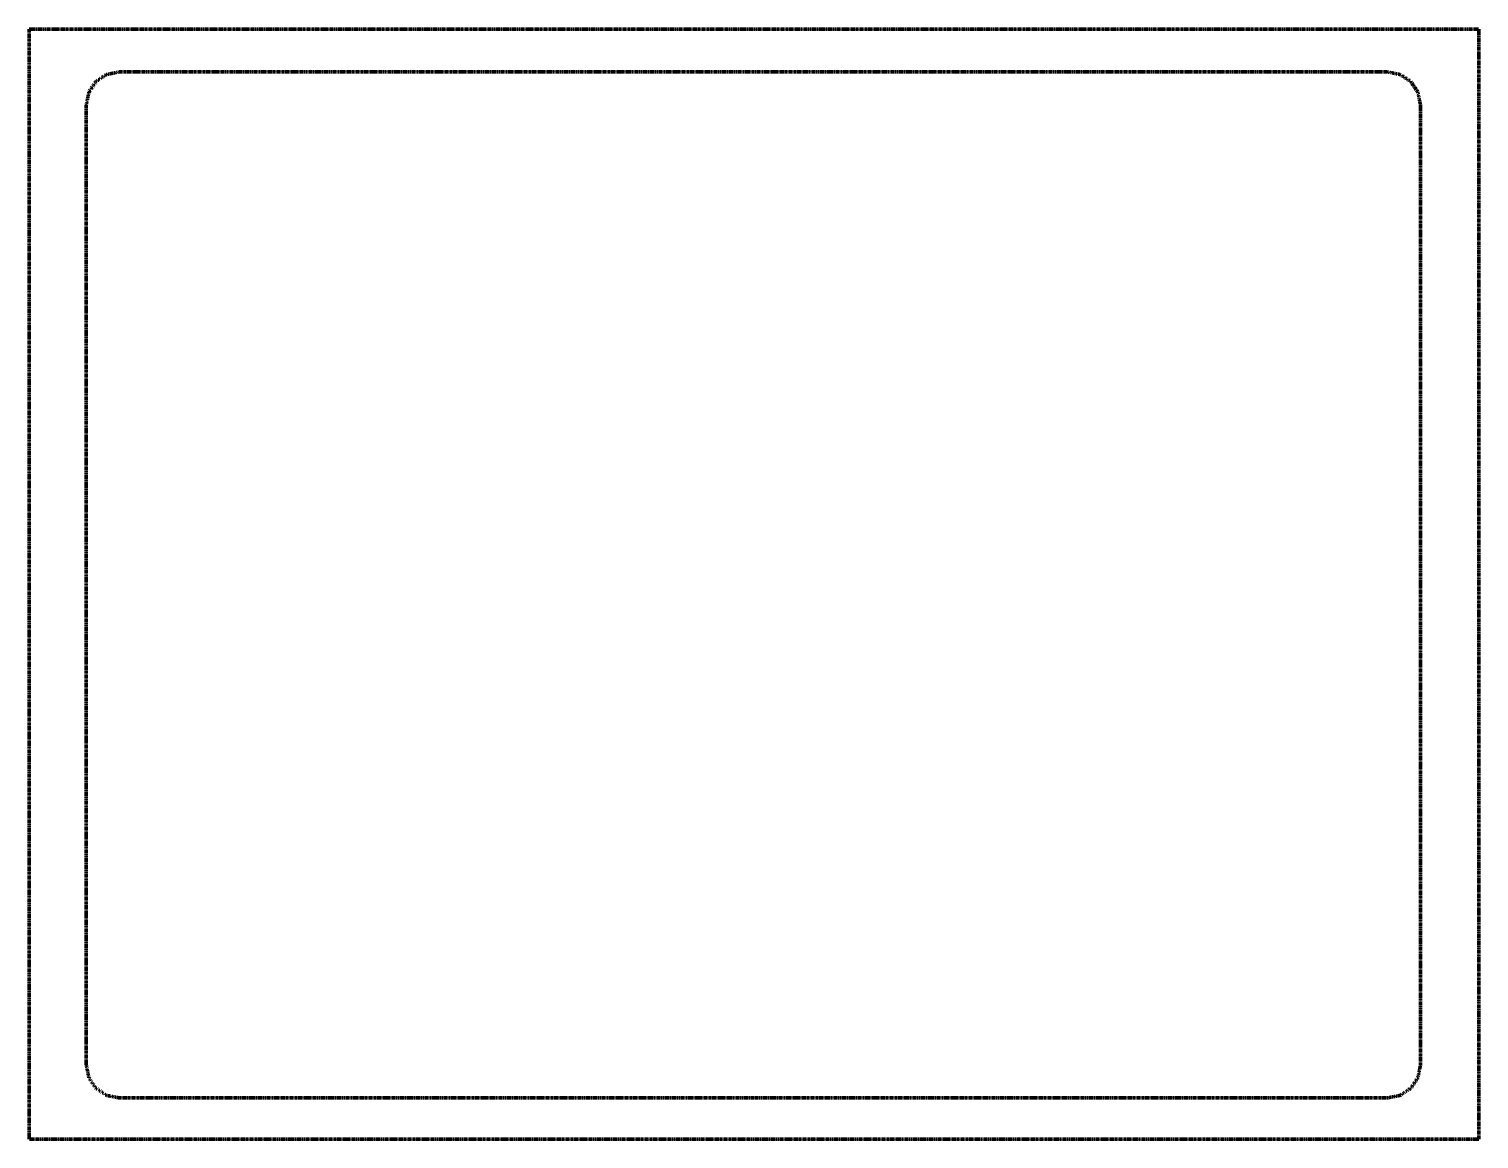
# Model space of a CAD drawing. Header units: millimetres. Extents: x -198 to 408, y -83 to 381.
import ezdxf

# ---------------------------------------------------------------- set-up
doc = ezdxf.new("R2010")
doc.units = ezdxf.units.MM
doc.header["$MEASUREMENT"] = 0
doc.linetypes.add('AI-Linetype-0', pattern=[0.5, 0.25, -0.05, 0.05, -0.05, 0.05, -0.05])
doc.linetypes.add('AI-Linetype-1', pattern=[0.5, 0.25, -0.05, 0.05, -0.05, 0.05, -0.05])
doc.layers.get('0').update_dxf_attribs({"lineweight": 0})
doc.layers.add('Safety', color=7, linetype='Continuous', lineweight=0)

msp = doc.modelspace()

# ---------------------------------------------------------------- linework, layer by layer
at = {"color": 1, "linetype": 'AI-Linetype-0', "lineweight": 106, "true_color": 0xff0000}
msp.add_lwpolyline([(383.67, 349), (383.67, 248.75), (383.67, 148.5), (383.67, 48.25), (383.67, -52), (382.58, -57.38), (379.62, -61.77), (375.24, -64.73), (369.87, -65.81), (237.44, -65.81), (105, -65.81), (-27.44, -65.81), (-159.87, -65.81), (-165.24, -64.73), (-169.62, -61.77), (-172.58, -57.38), (-173.67, -52), (-173.67, 48.25), (-173.67, 148.5), (-173.67, 248.75), (-173.67, 349), (-172.58, 354.38), (-169.62, 358.77), (-165.24, 361.73), (-159.87, 362.81), (-27.44, 362.81), (105, 362.81), (237.44, 362.81), (369.87, 362.81), (375.24, 361.73), (379.62, 358.77), (382.58, 354.38)], close=True, dxfattribs=at)
at = {"layer": 'Safety', "color": 1, "linetype": 'AI-Linetype-1', "lineweight": 106, "true_color": 0xff0000}
msp.add_lwpolyline([(408.1, -82.97), (-197.59, -82.97), (-197.59, 380.75), (408.1, 380.75)], close=True, dxfattribs=at)

doc.saveas('drawing.dxf')
